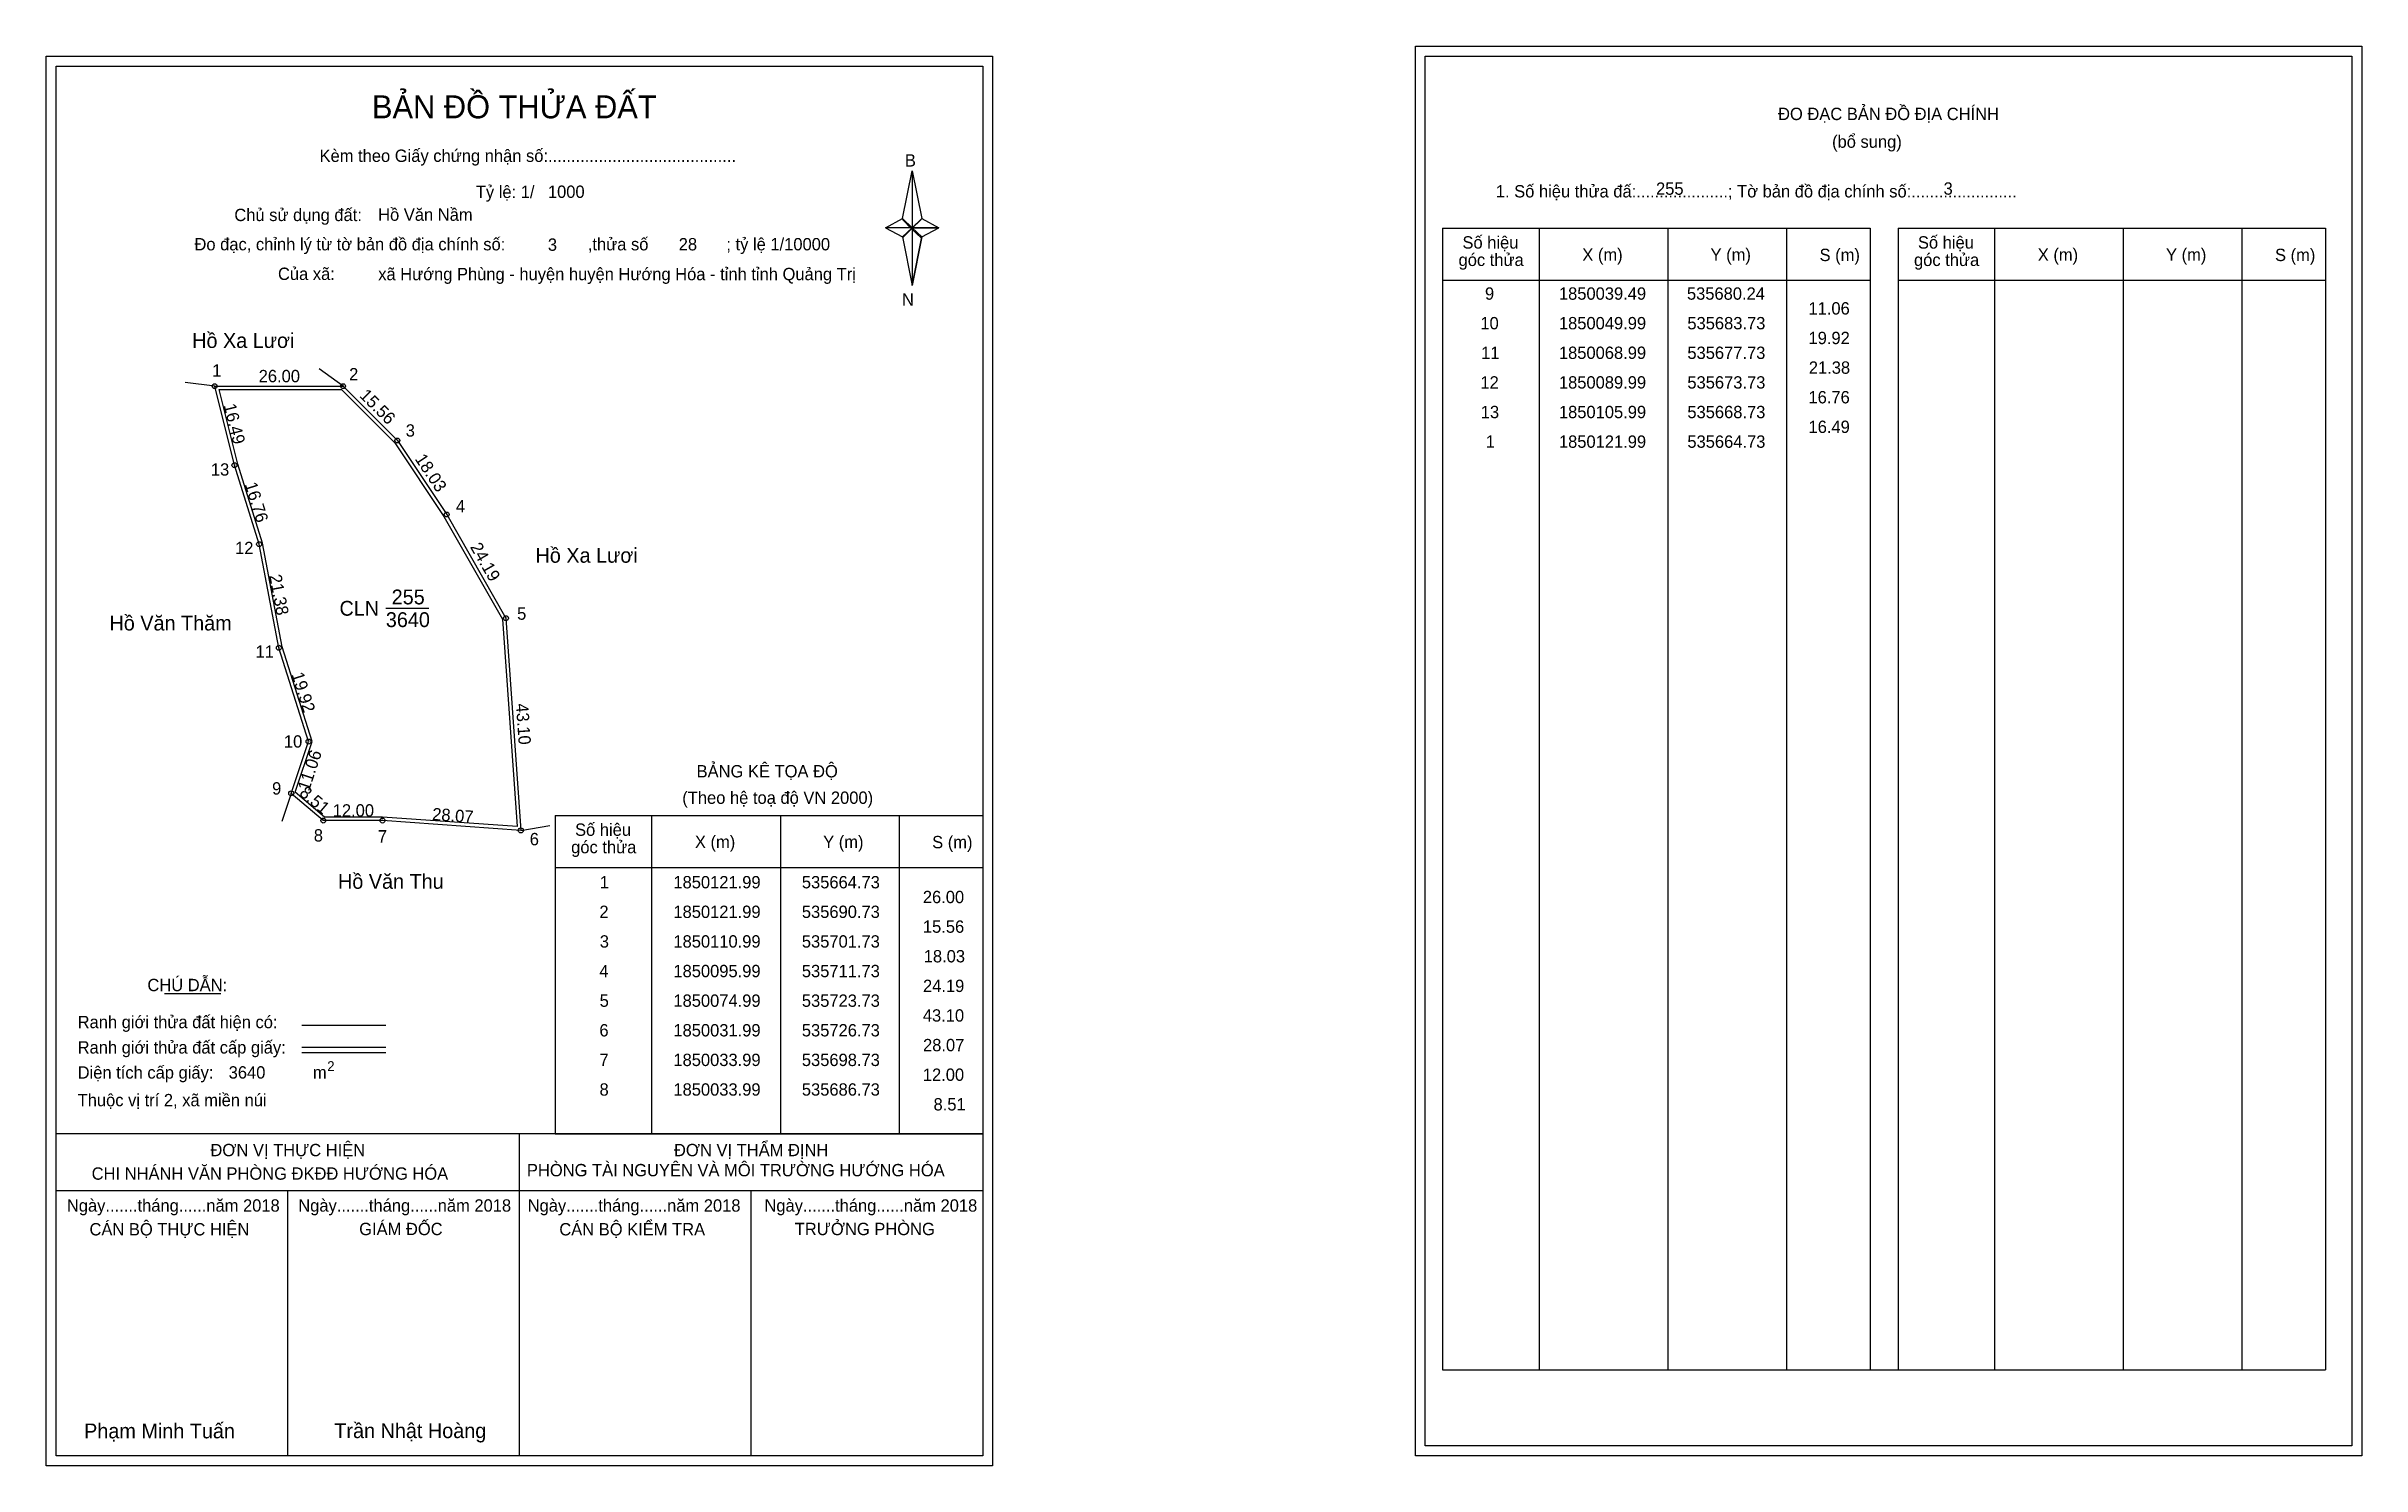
# Model space of a CAD drawing. Extents: x 535631 to 536100, y 1849903 to 1850191.
import ezdxf

# ---------------------------------------------------------------- set-up
doc = ezdxf.new("R2010")
doc.units = 0
for name, color, linetype in [('Level 1', 7, 'Continuous'), ('Level 10', 7, 'Continuous'), ('Level 11', 7, 'Continuous'), ('Level 13', 7, 'Continuous'), ('Level 27', 7, 'Continuous'), ('Level 3', 7, 'Continuous'), ('Level 36', 7, 'Continuous'), ('Level 49', 7, 'Continuous'), ('Level 53', 7, 'Continuous'), ('Level 55', 7, 'Continuous'), ('Level 6', 7, 'Continuous'), ('Level 63', 7, 'Continuous'), ('Level 9', 7, 'Continuous')]:
    doc.layers.add(name, color=color, linetype=linetype)

msp = doc.modelspace()

# ---------------------------------------------------------------- linework, layer by layer
at = {"layer": 'Level 1'}
for p, q in [((535909.95, 1850188.85), (535909.95, 1850188.85)), ((535632.62, 1850186.85), (535632.62, 1850186.85)), ((535804.04, 1850155.97), (535806.01, 1850165.61)), ((535806.01, 1850165.61), (535806.01, 1850154.09)), ((535806.01, 1850165.61), (535807.98, 1850155.97)), ((535800.6, 1850154.09), (535804.04, 1850155.97)), ((535804.04, 1850155.97), (535806.01, 1850154.09)), ((535805.86, 1850153.87), (535804.04, 1850155.75)), ((535807.83, 1850155.75), (535805.86, 1850153.87)), ((535805.86, 1850153.87), (535807.83, 1850155.75)), ((535807.98, 1850155.97), (535806.01, 1850154.09)), ((535806.01, 1850154.09), (535804.04, 1850152.25)), ((535805.86, 1850153.87), (535804.04, 1850152.03)), ((535804.04, 1850152.03), (535805.86, 1850153.87)), ((535804.04, 1850152.25), (535806.01, 1850142.39)), ((535807.83, 1850152.03), (535805.86, 1850153.87)), ((535806.01, 1850154.09), (535806.01, 1850142.39)), ((535806.01, 1850154.09), (535811.42, 1850154.09)), ((535806.01, 1850154.09), (535807.98, 1850152.25)), ((535807.98, 1850152.25), (535806.01, 1850142.39)), ((535807.98, 1850152.25), (535811.42, 1850154.09)), ((535913.48, 1850154), (536000.08, 1850154)), ((535933.07, 1849922.73), (535933.07, 1850154)), ((535959.14, 1849922.73), (535959.14, 1850154)), ((535983.11, 1850154), (535983.11, 1849922.73)), ((536000.08, 1850154), (536000.08, 1849922.73)), ((536005.74, 1850154), (536092.34, 1850154)), ((536025.33, 1849922.73), (536025.33, 1850154)), ((536051.4, 1849922.73), (536051.4, 1850154)), ((536075.37, 1850154), (536075.37, 1849922.73)), ((536092.34, 1850154), (536092.34, 1849922.73)), ((535913.48, 1850143.47), (536000.08, 1850143.47)), ((536005.74, 1850143.47), (536092.34, 1850143.47)), ((535733.72, 1850035.03), (535820.32, 1850035.03)), ((535753.31, 1849970.5), (535753.31, 1850035.03)), ((535779.38, 1849970.5), (535779.38, 1850035.03)), ((535803.35, 1850035.03), (535803.35, 1849970.5)), ((535733.72, 1850024.5), (535820.32, 1850024.5)), ((535654.54, 1849998.92), (535665.94, 1849998.92)), ((535682.41, 1849992.51), (535699.42, 1849992.51)), ((535682.41, 1849988.07), (535699.42, 1849988.07)), ((535682.41, 1849986.97), (535699.42, 1849986.97)), ((535739.45, 1849970.5), (535632.62, 1849970.5)), ((535820.32, 1849970.5), (535715.48, 1849970.5)), ((535726.47, 1849905.28), (535726.47, 1849970.5)), ((535733.72, 1849970.5), (535820.32, 1849970.5)), ((535820.32, 1849958.95), (535632.62, 1849958.95)), ((535679.55, 1849905.28), (535679.55, 1849958.95)), ((535773.4, 1849905.28), (535773.4, 1849958.95)), ((535913.48, 1849922.73), (536092.34, 1849922.73)), ((536097.65, 1849907.28), (536097.65, 1849907.28)), ((535820.32, 1849905.28), (535820.32, 1849905.28))]:
    msp.add_line(p, q, dxfattribs=at)
for points in [[(535804.04, 1850155.97), (535806.01, 1850165.61), (535806.01, 1850154.09)], [(535806.01, 1850154.09), (535807.98, 1850155.97), (535811.42, 1850154.09)], [(535800.6, 1850154.09), (535804.04, 1850152.25), (535806.01, 1850154.09)], [(535806.01, 1850154.09), (535806.01, 1850142.39), (535807.98, 1850152.25)]]:
    msp.add_lwpolyline(points, close=True, dxfattribs=at)
at = {"layer": 'Level 10'}
for p, q in [((535664.73, 1850121.99), (535690.73, 1850121.99)), ((535668.73, 1850105.99), (535664.73, 1850121.99)), ((535665.63, 1850121.29), (535690.44, 1850121.29)), ((535669.4, 1850106.18), (535665.63, 1850121.29)), ((535690.44, 1850121.29), (535701.19, 1850110.54)), ((535690.73, 1850121.99), (535701.73, 1850110.99)), ((535701.19, 1850110.54), (535711.13, 1850095.62)), ((535701.73, 1850110.99), (535711.73, 1850095.99)), ((535673.73, 1850089.99), (535668.73, 1850105.99)), ((535674.41, 1850090.16), (535669.4, 1850106.18)), ((535711.13, 1850095.62), (535723.04, 1850074.78)), ((535711.73, 1850095.99), (535723.73, 1850074.99)), ((535677.73, 1850068.99), (535673.73, 1850089.99)), ((535678.41, 1850069.16), (535674.41, 1850090.16)), ((535723.04, 1850074.78), (535725.98, 1850032.75)), ((535723.73, 1850074.99), (535726.73, 1850031.99)), ((535683.73, 1850049.99), (535677.73, 1850068.99)), ((535684.47, 1850049.98), (535678.41, 1850069.16)), ((535680.24, 1850039.49), (535683.73, 1850049.99)), ((535681.05, 1850039.72), (535684.47, 1850049.98)), ((535686.73, 1850033.99), (535680.24, 1850039.49)), ((535686.99, 1850034.69), (535681.05, 1850039.72)), ((535698.73, 1850033.99), (535686.73, 1850033.99)), ((535698.75, 1850034.69), (535686.99, 1850034.69)), ((535726.73, 1850031.99), (535698.73, 1850033.99)), ((535725.98, 1850032.75), (535698.75, 1850034.69))]:
    msp.add_line(p, q, dxfattribs=at)
at = {"layer": 'Level 11'}
for centre in [(535664.73, 1850121.99), (535664.73, 1850121.99), (535690.73, 1850121.99), (535701.73, 1850110.99), (535668.73, 1850105.99), (535711.73, 1850095.99), (535673.73, 1850089.99), (535723.73, 1850074.99), (535677.73, 1850068.99), (535683.73, 1850049.99), (535680.24, 1850039.49), (535686.73, 1850033.99), (535698.73, 1850033.99), (535726.73, 1850031.99)]:
    msp.add_circle(centre, 0.5, dxfattribs=at)
at = {"layer": 'Level 27'}
for p, q in [((535664.73, 1850121.99), (535658.78, 1850122.73)), ((535690.73, 1850121.99), (535685.88, 1850125.52)), ((535680.24, 1850039.49), (535678.34, 1850033.8)), ((535726.73, 1850031.99), (535732.65, 1850032.98))]:
    msp.add_line(p, q, dxfattribs=at)
at = {"layer": 'Level 3'}
for p, q in [((535913.48, 1850154), (535913.48, 1849922.73)), ((536005.74, 1850154), (536005.74, 1849922.73)), ((535733.72, 1850035.03), (535733.72, 1849970.5))]:
    msp.add_line(p, q, dxfattribs=at)
at = {"layer": 'Level 63'}
for points in [[(535630.62, 1850188.85), (535822.32, 1850188.85), (535822.32, 1849903.28), (535630.62, 1849903.28)], [(535907.95, 1850190.85), (536099.65, 1850190.85), (536099.65, 1849905.28), (535907.95, 1849905.28)], [(535909.95, 1850188.85), (536097.65, 1850188.85), (536097.65, 1849907.28), (535909.95, 1849907.28)], [(535632.62, 1850186.85), (535820.32, 1850186.85), (535820.32, 1849905.28), (535632.62, 1849905.28)]]:
    msp.add_lwpolyline(points, close=True, dxfattribs=at)
at = {"layer": 'Level 9'}
msp.add_line((535699.4, 1850076.99), (535708.11, 1850076.99), dxfattribs=at)

# ---------------------------------------------------------------- texts
at = {"layer": 'Level 1'}
for s, height, p in [('BẢN ĐỒ THỬA ĐẤT', 4.6657, (535696.59, 1850176.26)), ('ĐO ĐẠC BẢN ĐỒ ĐỊA CHÍNH', 2.5, (535981.42, 1850175.91)), ('Kèm theo Giấy chứng nhận số:.........................................', 2.5, (535685.97, 1850167.43)), ('(bổ sung)', 2.5, (535992.36, 1850170.29)), ('B', 2.5, (535804.55, 1850166.49)), ('1. Số hiệu thửa đấ:....................; Tờ bản đồ địa chính số:.......................', 2.5, (535924.25, 1850160.23)), ('Chủ sử dụng đất:', 2.5, (535668.71, 1850155.44)), ('Đo đạc, chỉnh lý từ tờ bản đồ địa chính số:                  ,thửa số                 ; tỷ lệ 1/10000', 2.5, (535660.63, 1850149.51)), ('Số hiệu', 2.5, (535917.49, 1850149.87)), ('Số hiệu', 2.5, (536009.75, 1850149.87)), ('Của xã:', 2.5, (535677.55, 1850143.51)), ('góc thửa', 2.5, (535916.7, 1850146.34)), ('X (m)', 2.5, (535941.77, 1850147.39)), ('Y (m)', 2.5, (535967.75, 1850147.39)), ('S (m)', 2.5, (535989.83, 1850147.34)), ('góc thửa', 2.5, (536008.96, 1850146.34)), ('X (m)', 2.5, (536034.03, 1850147.39)), ('Y (m)', 2.5, (536060.01, 1850147.39)), ('S (m)', 2.5, (536082.09, 1850147.34)), ('N', 2.5, (535803.95, 1850138.32)), ('BẢNG KÊ TỌA ĐỘ', 2.5, (535762.35, 1850042.73)), ('(Theo hệ toạ độ VN 2000)', 2.5, (535759.45, 1850037.37)), ('Số hiệu', 2.5, (535737.73, 1850030.89)), ('góc thửa', 2.5, (535736.94, 1850027.36)), ('X (m)', 2.5, (535762.01, 1850028.42)), ('Y (m)', 2.5, (535787.99, 1850028.42)), ('S (m)', 2.5, (535810.07, 1850028.37)), ('CHÚ DẪN:', 2.5, (535651.1, 1849999.42)), ('Ranh giới thửa đất hiện có:', 2.5, (535636.97, 1849991.92)), ('Ranh giới thửa đất cấp giấy:', 2.5, (535636.97, 1849986.78)), ('Diện tích cấp giấy:', 2.5, (535636.97, 1849981.7)), ('m', 2.5, (535684.63, 1849981.72)), ('2', 2, (535687.52, 1849983.23)), ('Thuộc vị trí 2, xã miền núi', 2.5, (535636.97, 1849976.1)), ('ĐƠN VỊ THỰC HIỆN', 2.5, (535663.86, 1849965.98)), ('ĐƠN VỊ THẨM ĐỊNH', 2.5, (535757.76, 1849965.98)), ('CHI NHÁNH VĂN PHÒNG ĐKĐĐ HƯỚNG HÓA', 2.5, (535639.81, 1849961.22)), ('PHÒNG TÀI NGUYÊN VÀ MÔI TRƯỜNG HƯỚNG HÓA', 2.5, (535727.98, 1849961.91)), ('Ngày.......tháng......năm 2018', 2.5, (535634.79, 1849954.75)), ('Ngày.......tháng......năm 2018', 2.5, (535681.66, 1849954.75)), ('Ngày.......tháng......năm 2018', 2.5, (535728.13, 1849954.75)), ('Ngày.......tháng......năm 2018', 2.5, (535776.09, 1849954.75)), ('CÁN BỘ THỰC HIỆN', 2.5, (535639.37, 1849949.93)), ('GIÁM ĐỐC', 2.5, (535694, 1849949.99)), ('CÁN BỘ KIỂM TRA', 2.5, (535734.54, 1849949.93)), ('TRƯỞNG PHÒNG', 2.5, (535782.23, 1849949.99)), ('Phạm Minh Tuấn', 3, (535638.28, 1849908.82)), ('Trần Nhật Hoàng', 3, (535688.97, 1849908.87))]:
    msp.add_text(s, height=height, dxfattribs=at).set_placement(p)
at = {"layer": 'Level 11'}
msp.add_text('Tỷ lệ: 1/', height=2.5, dxfattribs=at).set_placement((535717.63, 1850160.12))
at = {"layer": 'Level 13'}
for s, p in [('255', (535700.58, 1850077.79)), ('CLN', (535690.01, 1850075.49)), ('3640', (535699.4, 1850073.19))]:
    msp.add_text(s, height=3, dxfattribs=at).set_placement(p)
at = {"layer": 'Level 36'}
for s, p in [('Hồ Xa Lươi', (535660.17, 1850129.74)), ('Hồ Xa Lươi', (535729.72, 1850086.22)), ('Hồ Văn Thăm', (535643.42, 1850072.5)), ('Hồ Văn Thu', (535689.71, 1850020.16))]:
    msp.add_text(s, height=3, dxfattribs=at).set_placement(p)
at = {"layer": 'Level 49'}
for s, p in [('26.00', (535673.64, 1850122.79)), ('12.00', (535688.64, 1850034.79))]:
    msp.add_text(s, height=2.5, dxfattribs=at).set_placement(p)
for s, rotation, p in [('16.49', 284.0362, (535666.52, 1850118.14)), ('15.56', 315, (535693.91, 1850119.94)), ('18.03', 303.6901, (535705.18, 1850107.26)), ('16.76', 287.354, (535670.78, 1850102.13)), ('24.19', 299.7449, (535716.4, 1850089.43)), ('21.38', 280.7843, (535675.76, 1850083.62)), ('19.92', 287.5256, (535680.26, 1850063.62)), ('43.10', 273.9909, (535725.74, 1850057.63)), ('11.06', 71.6142, (535683.83, 1850039.82)), ('8.51', 319.7201, (535681.71, 1850039.29)), ('28.07', 355.9144, (535708.72, 1850034.08))]:
    msp.add_text(s, height=2.5, rotation=rotation, dxfattribs=at).set_placement(p)
at = {"layer": 'Level 53'}
for s, p in [('9', (535922.05, 1850139.51)), ('1850039.49', (535937.03, 1850139.51)), ('535680.24', (535962.96, 1850139.51)), ('11.06', (535987.58, 1850136.51)), ('10', (535921.12, 1850133.51)), ('1850049.99', (535937.03, 1850133.51)), ('535683.73', (535963.05, 1850133.51)), ('19.92', (535987.59, 1850130.51)), ('11', (535921.28, 1850127.51)), ('1850068.99', (535937.03, 1850127.51)), ('535677.73', (535963.05, 1850127.51)), ('21.38', (535987.65, 1850124.51)), ('12', (535921.13, 1850121.51)), ('1850089.99', (535937.03, 1850121.51)), ('535673.73', (535963.05, 1850121.51)), ('13', (535921.2, 1850115.51)), ('1850105.99', (535937.03, 1850115.51)), ('535668.73', (535963.05, 1850115.51)), ('16.76', (535987.58, 1850118.51)), ('16.49', (535987.59, 1850112.51)), ('1', (535922.2, 1850109.51)), ('1850121.99', (535937.03, 1850109.51)), ('535664.73', (535963.05, 1850109.51)), ('1', (535742.75, 1850020.25)), ('1850121.99', (535757.65, 1850020.25)), ('535664.73', (535783.67, 1850020.25)), ('26.00', (535808.18, 1850017.25)), ('2', (535742.66, 1850014.25)), ('1850121.99', (535757.65, 1850014.25)), ('535690.73', (535783.67, 1850014.25)), ('3', (535742.74, 1850008.25)), ('1850110.99', (535757.65, 1850008.25)), ('535701.73', (535783.67, 1850008.25)), ('15.56', (535808.19, 1850011.25)), ('18.03', (535808.36, 1850005.25)), ('4', (535742.65, 1850002.25)), ('1850095.99', (535757.65, 1850002.25)), ('535711.73', (535783.67, 1850002.25)), ('24.19', (535808.21, 1849999.25)), ('5', (535742.71, 1849996.25)), ('1850074.99', (535757.65, 1849996.25)), ('535723.73', (535783.67, 1849996.25)), ('43.10', (535808.18, 1849993.25)), ('6', (535742.66, 1849990.25)), ('1850031.99', (535757.65, 1849990.25)), ('535726.73', (535783.67, 1849990.25)), ('7', (535742.67, 1849984.25)), ('1850033.99', (535757.65, 1849984.25)), ('535698.73', (535783.67, 1849984.25)), ('28.07', (535808.22, 1849987.25)), ('12.00', (535808.18, 1849981.25)), ('8', (535742.69, 1849978.25)), ('1850033.99', (535757.65, 1849978.25)), ('535686.73', (535783.67, 1849978.25)), ('8.51', (535810.35, 1849975.25))]:
    msp.add_text(s, height=2.5, dxfattribs=at).set_placement(p)
at = {"layer": 'Level 55'}
for s, height, p in [('1', 0.4, (535664.62, 1850121.99)), ('2', 0.4, (535690.59, 1850121.99)), ('254', 0.11, (535664.61, 1850121.88)), ('0', 0.11, (535664.69, 1850121.88)), ('0', 0.11, (535664.69, 1850121.88)), ('256', 0.11, (535690.61, 1850121.88)), ('256', 0.11, (535690.61, 1850121.88)), ('0', 0.11, (535690.69, 1850121.88)), ('0', 0.11, (535690.69, 1850121.88)), ('256', 0.11, (535701.61, 1850110.88)), ('256', 0.11, (535701.61, 1850110.88)), ('3', 0.4, (535701.61, 1850110.99)), ('13', 0.4, (535668.46, 1850105.99)), ('254', 0.11, (535668.61, 1850105.88)), ('4', 0.4, (535711.59, 1850095.99)), ('256', 0.11, (535711.61, 1850095.88)), ('256', 0.11, (535711.61, 1850095.88)), ('12', 0.4, (535673.45, 1850089.99)), ('254', 0.11, (535673.61, 1850089.88)), ('5', 0.4, (535723.6, 1850074.99)), ('256', 0.11, (535723.61, 1850074.88)), ('256', 0.11, (535723.61, 1850074.88)), ('11', 0.4, (535677.47, 1850068.99)), ('254', 0.11, (535677.61, 1850068.88)), ('10', 0.4, (535683.45, 1850049.99)), ('254', 0.11, (535683.61, 1850049.88)), ('9', 0.4, (535680.1, 1850039.49)), ('254', 0.11, (535680.12, 1850039.38)), ('0', 0.11, (535680.2, 1850039.38)), ('8', 0.4, (535686.6, 1850033.99)), ('0', 0.11, (535686.69, 1850033.88)), ('7', 0.4, (535698.6, 1850033.99)), ('0', 0.11, (535698.69, 1850033.88)), ('6', 0.4, (535726.59, 1850031.99)), ('256', 0.11, (535726.61, 1850031.88)), ('256', 0.11, (535726.61, 1850031.88)), ('0', 0.11, (535726.69, 1850031.88))]:
    msp.add_text(s, height=height, dxfattribs=at).set_placement(p)
at = {"layer": 'Level 6'}
for s, p in [('1000', (535732.23, 1850160.14)), ('255', (535956.7, 1850160.77)), ('3', (536014.95, 1850160.79)), ('Hồ Văn Nầm', (535697.84, 1850155.5)), ('3', (535732.22, 1850149.42)), ('28', (535758.73, 1850149.5)), ('xã Hướng Phùng - huyện huyện Hướng Hóa - tỉnh tỉnh Quảng Trị', (535697.86, 1850143.46)), ('3640', (535667.56, 1849981.71))]:
    msp.add_text(s, height=2.5, dxfattribs=at).set_placement(p)
at = {"layer": 'Level 9'}
for s, p in [('1', (535664.23, 1850123.93)), ('2', (535691.96, 1850123.17)), ('3', (535703.43, 1850111.77)), ('13', (535663.96, 1850103.87)), ('4', (535713.59, 1850096.42)), ('12', (535668.86, 1850087.96)), ('5', (535725.99, 1850074.67)), ('11', (535673.01, 1850066.96)), ('10', (535678.75, 1850048.76)), ('9', (535676.36, 1850039.25)), ('8', (535684.81, 1850029.74)), ('7', (535697.78, 1850029.54)), ('6', (535728.55, 1850028.98))]:
    msp.add_text(s, height=2.5, dxfattribs=at).set_placement(p)

doc.saveas('drawing.dxf')
